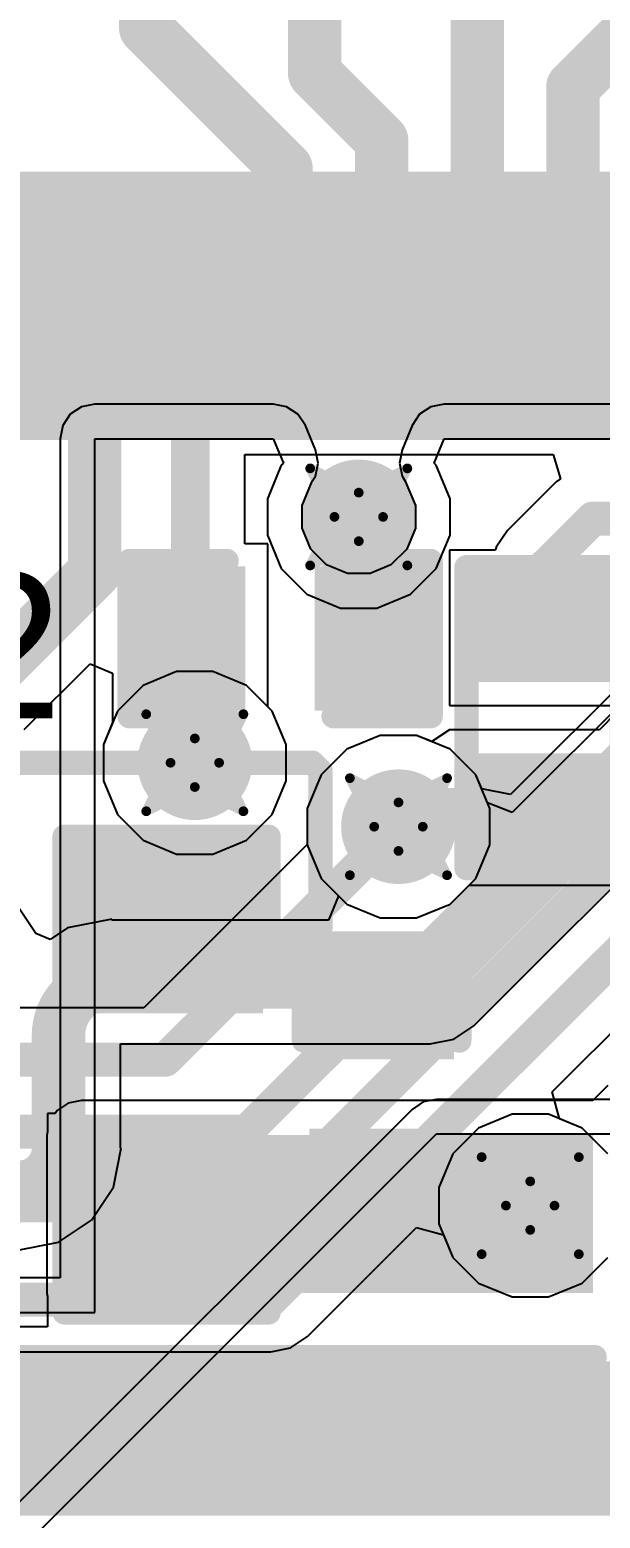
# Model space of a CAD drawing. Header units: inches. Extents: x -3 to 289, y -11 to 89.
# Drawn here: x 96.7 to 99.68, y 7.24 to 15.02 of the extents above; entities that cross this region are included whole.
import ezdxf

# ---------------------------------------------------------------- set-up
doc = ezdxf.new("R2010")
doc.units = ezdxf.units.IN
for name, color, linetype in [('Bottom Layer', 5, 'Continuous'), ('Drill Drawing', 1, 'Continuous'), ('Layer 1', 16, 'Continuous'), ('Layer 2', 76, 'Continuous'), ('Top Layer', 1, 'Continuous'), ('Top Overlay', 2, 'Continuous'), ('Top Paste', 8, 'Continuous'), ('Top Solder', 216, 'Continuous'), ('Via Holes', 16, 'Continuous')]:
    doc.layers.add(name, color=color, linetype=linetype)
doc.styles.add('Arial', font='', dxfattribs={"height": 0.2})
doc.styles.get('Arial').set_extended_font_data('Arial')

# ---------------------------------------------------------------- blocks, each defined once
blk = doc.blocks.new('693071010811_4')
at = {"layer": 'Top Overlay'}
blk.add_lwpolyline([(-3.8439, 7.425, 0.127, 0.127, 0), (-0.4061, 7.425, 0.127, 0.127, 0)], format="xyseb", dxfattribs=at)
blk.add_lwpolyline([(-0.4379, 7.425, 0.0635, 0.0635, 1), (-0.3744, 7.425, 0.0635, 0.0635, 1)], format="xyseb", close=True, dxfattribs=at)
blk = doc.blocks.new('EFM32WG380F256_B_QFP100R_10')
at = {"layer": 'Top Layer'}
for points in [[(-8.35, 3.15), (-7.15, 3.15), (-7.15, 2.85), (-8.35, 2.85)], [(-8.35, 2.65), (-7.15, 2.65), (-7.15, 2.35), (-8.35, 2.35)], [(-8.35, 2.15), (-7.15, 2.15), (-7.15, 1.85), (-8.35, 1.85)], [(-8.35, 1.65), (-7.15, 1.65), (-7.15, 1.35), (-8.35, 1.35)], [(-8.35, 1.15), (-7.15, 1.15), (-7.15, 0.85), (-8.35, 0.85)], [(-8.35, 0.65), (-7.15, 0.65), (-7.15, 0.35), (-8.35, 0.35)]]:
    blk.add_hatch(color=1, dxfattribs=at).paths.add_polyline_path(points)
at = {"layer": 'Top Paste'}
for points in [[(-8.35, 3.15), (-7.15, 3.15), (-7.15, 2.85), (-8.35, 2.85)], [(-8.35, 2.65), (-7.15, 2.65), (-7.15, 2.35), (-8.35, 2.35)], [(-8.35, 2.15), (-7.15, 2.15), (-7.15, 1.85), (-8.35, 1.85)], [(-8.35, 1.65), (-7.15, 1.65), (-7.15, 1.35), (-8.35, 1.35)], [(-8.35, 1.15), (-7.15, 1.15), (-7.15, 0.85), (-8.35, 0.85)], [(-8.35, 0.65), (-7.15, 0.65), (-7.15, 0.35), (-8.35, 0.35)]]:
    blk.add_hatch(color=8, dxfattribs=at).paths.add_polyline_path(points)
at = {"layer": 'Top Solder'}
for points in [[(-8.4516, 3.7516), (-7.0484, 3.7516), (-7.0484, 3.2484), (-8.4516, 3.2484)], [(-8.4516, 3.2516), (-7.0484, 3.2516), (-7.0484, 2.7484), (-8.4516, 2.7484)], [(-8.4516, 2.7516), (-7.0484, 2.7516), (-7.0484, 2.2484), (-8.4516, 2.2484)], [(-8.4516, 2.2516), (-7.0484, 2.2516), (-7.0484, 1.7484), (-8.4516, 1.7484)], [(-8.4516, 1.7516), (-7.0484, 1.7516), (-7.0484, 1.2484), (-8.4516, 1.2484)], [(-8.4516, 1.2516), (-7.0484, 1.2516), (-7.0484, 0.7484), (-8.4516, 0.7484)], [(-8.4516, 0.7516), (-7.0484, 0.7516), (-7.0484, 0.2484), (-8.4516, 0.2484)]]:
    blk.add_hatch(color=216, dxfattribs=at).paths.add_polyline_path(points)
blk = doc.blocks.new('R___0402_50')
at = {"layer": 'Top Layer'}
for points in [[(-0.6985, -0.3175), (-0.6985, 0.3175), (-0.2413, 0.3175), (-0.2413, -0.3175)], [(0.2413, -0.3175), (0.2413, 0.3175), (0.6985, 0.3175), (0.6985, -0.3175)]]:
    blk.add_hatch(color=1, dxfattribs=at).paths.add_polyline_path(points)
at = {"layer": 'Top Paste'}
for points in [[(-0.6985, -0.3175), (-0.6985, 0.3175), (-0.2413, 0.3175), (-0.2413, -0.3175)], [(0.2413, -0.3175), (0.2413, 0.3175), (0.6985, 0.3175), (0.6985, -0.3175)]]:
    blk.add_hatch(color=8, dxfattribs=at).paths.add_polyline_path(points)
at = {"layer": 'Top Solder'}
for points in [[(-0.7535, -0.3725), (-0.7535, 0.3725), (-0.1863, 0.3725), (-0.1863, -0.3725)], [(0.1863, -0.3725), (0.1863, 0.3725), (0.7535, 0.3725), (0.7535, -0.3725)]]:
    blk.add_hatch(color=216, dxfattribs=at).paths.add_polyline_path(points)
at = {"layer": 'Top Overlay'}
for points in [[(-0.7874, 0.4064, 0.127, 0.127, 0), (-0.7874, -0.4064, 0.127, 0.127, 0)], [(-0.7874, 0.4064, 0.127, 0.127, 0), (0.7874, 0.4064, 0.127, 0.127, 0)], [(0.7874, 0.4064, 0.127, 0.127, 0), (0.7874, -0.4064, 0.127, 0.127, 0)], [(-0.7874, -0.4064, 0.127, 0.127, 0), (0.7874, -0.4064, 0.127, 0.127, 0)], [(-0.8128, -0.4318, 0.00323, 0.00323, 0), (0.8128, -0.4318, 0.00323, 0.00323, 0)]]:
    blk.add_lwpolyline(points, format="xyseb", dxfattribs=at)
for points in [[(-0.8191, 0.4064, 0.0635, 0.0635, 1), (-0.7556, 0.4064, 0.0635, 0.0635, 1)], [(-0.8191, 0.4064, 0.0635, 0.0635, 1), (-0.7556, 0.4064, 0.0635, 0.0635, 1)], [(0.7556, 0.4064, 0.0635, 0.0635, 1), (0.8191, 0.4064, 0.0635, 0.0635, 1)], [(0.7556, 0.4064, 0.0635, 0.0635, 1), (0.8191, 0.4064, 0.0635, 0.0635, 1)], [(-0.8191, -0.4064, 0.0635, 0.0635, 1), (-0.7556, -0.4064, 0.0635, 0.0635, 1)], [(-0.8191, -0.4064, 0.0635, 0.0635, 1), (-0.7556, -0.4064, 0.0635, 0.0635, 1)], [(0.7556, -0.4064, 0.0635, 0.0635, 1), (0.8191, -0.4064, 0.0635, 0.0635, 1)], [(0.7556, -0.4064, 0.0635, 0.0635, 1), (0.8191, -0.4064, 0.0635, 0.0635, 1)], [(-0.8136, -0.4318, 0.00161, 0.00161, 1), (-0.812, -0.4318, 0.00161, 0.00161, 1)], [(0.812, -0.4318, 0.00161, 0.00161, 1), (0.8136, -0.4318, 0.00161, 0.00161, 1)]]:
    blk.add_lwpolyline(points, format="xyseb", close=True, dxfattribs=at)
blk = doc.blocks.new('C___0603_117')
at = {"layer": 'Top Layer'}
for points in [[(-0.381, 0.4445), (-0.381, -0.4445), (-1.143, -0.4445), (-1.143, 0.4445)], [(1.143, 0.4445), (1.143, -0.4445), (0.381, -0.4445), (0.381, 0.4445)]]:
    blk.add_hatch(color=1, dxfattribs=at).paths.add_polyline_path(points)
at = {"layer": 'Top Paste'}
for points in [[(-0.381, 0.4445), (-0.381, -0.4445), (-1.143, -0.4445), (-1.143, 0.4445)], [(1.143, 0.4445), (1.143, -0.4445), (0.381, -0.4445), (0.381, 0.4445)]]:
    blk.add_hatch(color=8, dxfattribs=at).paths.add_polyline_path(points)
at = {"layer": 'Top Solder'}
for points in [[(-0.321, 0.5045), (-0.321, -0.5045), (-1.203, -0.5045), (-1.203, 0.5045)], [(1.203, 0.5045), (1.203, -0.5045), (0.321, -0.5045), (0.321, 0.5045)]]:
    blk.add_hatch(color=216, dxfattribs=at).paths.add_polyline_path(points)
at = {"layer": 'Top Overlay'}
for points in [[(-0.4572, 0.5334, 0.127, 0.127, 0), (-1.2446, 0.5334, 0.127, 0.127, 0)], [(-1.2446, -0.5334, 0.127, 0.127, 0), (-1.2446, 0.5334, 0.127, 0.127, 0)], [(1.2446, 0.5334, 0.127, 0.127, 0), (0.4572, 0.5334, 0.127, 0.127, 0)], [(1.2446, -0.5334, 0.127, 0.127, 0), (1.2446, 0.5334, 0.127, 0.127, 0)], [(-0.4572, -0.5334, 0.127, 0.127, 0), (-1.2446, -0.5334, 0.127, 0.127, 0)], [(1.2446, -0.5334, 0.127, 0.127, 0), (0.4572, -0.5334, 0.127, 0.127, 0)]]:
    blk.add_lwpolyline(points, format="xyseb", dxfattribs=at)
for points in [[(-1.2764, 0.5334, 0.0635, 0.0635, 1), (-1.2128, 0.5334, 0.0635, 0.0635, 1)], [(-1.2764, 0.5334, 0.0635, 0.0635, 1), (-1.2128, 0.5334, 0.0635, 0.0635, 1)], [(-0.4889, 0.5334, 0.0635, 0.0635, 1), (-0.4254, 0.5334, 0.0635, 0.0635, 1)], [(0.4254, 0.5334, 0.0635, 0.0635, 1), (0.4889, 0.5334, 0.0635, 0.0635, 1)], [(1.2128, 0.5334, 0.0635, 0.0635, 1), (1.2764, 0.5334, 0.0635, 0.0635, 1)], [(1.2128, 0.5334, 0.0635, 0.0635, 1), (1.2764, 0.5334, 0.0635, 0.0635, 1)], [(-1.2764, -0.5334, 0.0635, 0.0635, 1), (-1.2128, -0.5334, 0.0635, 0.0635, 1)], [(-1.2764, -0.5334, 0.0635, 0.0635, 1), (-1.2128, -0.5334, 0.0635, 0.0635, 1)], [(-0.4889, -0.5334, 0.0635, 0.0635, 1), (-0.4254, -0.5334, 0.0635, 0.0635, 1)], [(0.4254, -0.5334, 0.0635, 0.0635, 1), (0.4889, -0.5334, 0.0635, 0.0635, 1)], [(1.2128, -0.5334, 0.0635, 0.0635, 1), (1.2764, -0.5334, 0.0635, 0.0635, 1)], [(1.2128, -0.5334, 0.0635, 0.0635, 1), (1.2764, -0.5334, 0.0635, 0.0635, 1)]]:
    blk.add_lwpolyline(points, format="xyseb", close=True, dxfattribs=at)
blk = doc.blocks.new('____0402_120')
at = {"layer": 'Top Layer'}
for points in [[(-0.6985, -0.3175), (-0.6985, 0.3175), (-0.2413, 0.3175), (-0.2413, -0.3175)], [(0.2413, -0.3175), (0.2413, 0.3175), (0.6985, 0.3175), (0.6985, -0.3175)]]:
    blk.add_hatch(color=1, dxfattribs=at).paths.add_polyline_path(points)
at = {"layer": 'Top Paste'}
for points in [[(-0.6985, -0.3175), (-0.6985, 0.3175), (-0.2413, 0.3175), (-0.2413, -0.3175)], [(0.2413, -0.3175), (0.2413, 0.3175), (0.6985, 0.3175), (0.6985, -0.3175)]]:
    blk.add_hatch(color=8, dxfattribs=at).paths.add_polyline_path(points)
at = {"layer": 'Top Solder'}
for points in [[(-0.7585, -0.3775), (-0.7585, 0.3775), (-0.1813, 0.3775), (-0.1813, -0.3775)], [(0.1813, -0.3775), (0.1813, 0.3775), (0.7585, 0.3775), (0.7585, -0.3775)]]:
    blk.add_hatch(color=216, dxfattribs=at).paths.add_polyline_path(points)
at = {"layer": 'Top Overlay'}
for points in [[(-0.2794, 0.4064, 0.127, 0.127, 0), (-0.7874, 0.4064, 0.127, 0.127, 0)], [(-0.7874, -0.4064, 0.127, 0.127, 0), (-0.7874, 0.4064, 0.127, 0.127, 0)], [(0.7874, 0.4064, 0.127, 0.127, 0), (0.2794, 0.4064, 0.127, 0.127, 0)], [(0.7874, -0.4064, 0.127, 0.127, 0), (0.7874, 0.4064, 0.127, 0.127, 0)], [(-0.2794, -0.4064, 0.127, 0.127, 0), (-0.7874, -0.4064, 0.127, 0.127, 0)], [(0.7874, -0.4064, 0.127, 0.127, 0), (0.2794, -0.4064, 0.127, 0.127, 0)]]:
    blk.add_lwpolyline(points, format="xyseb", dxfattribs=at)
for points in [[(-0.8191, 0.4064, 0.0635, 0.0635, 1), (-0.7556, 0.4064, 0.0635, 0.0635, 1)], [(-0.8191, 0.4064, 0.0635, 0.0635, 1), (-0.7556, 0.4064, 0.0635, 0.0635, 1)], [(-0.3111, 0.4064, 0.0635, 0.0635, 1), (-0.2477, 0.4064, 0.0635, 0.0635, 1)], [(0.2477, 0.4064, 0.0635, 0.0635, 1), (0.3111, 0.4064, 0.0635, 0.0635, 1)], [(0.7556, 0.4064, 0.0635, 0.0635, 1), (0.8191, 0.4064, 0.0635, 0.0635, 1)], [(0.7556, 0.4064, 0.0635, 0.0635, 1), (0.8191, 0.4064, 0.0635, 0.0635, 1)], [(-0.8191, -0.4064, 0.0635, 0.0635, 1), (-0.7556, -0.4064, 0.0635, 0.0635, 1)], [(-0.8191, -0.4064, 0.0635, 0.0635, 1), (-0.7556, -0.4064, 0.0635, 0.0635, 1)], [(-0.3111, -0.4064, 0.0635, 0.0635, 1), (-0.2477, -0.4064, 0.0635, 0.0635, 1)], [(0.2477, -0.4064, 0.0635, 0.0635, 1), (0.3111, -0.4064, 0.0635, 0.0635, 1)], [(0.7556, -0.4064, 0.0635, 0.0635, 1), (0.8191, -0.4064, 0.0635, 0.0635, 1)], [(0.7556, -0.4064, 0.0635, 0.0635, 1), (0.8191, -0.4064, 0.0635, 0.0635, 1)]]:
    blk.add_lwpolyline(points, format="xyseb", close=True, dxfattribs=at)
blk = doc.blocks.new('____0402_131')
at = {"layer": 'Top Layer'}
for points in [[(-0.6985, -0.3175), (-0.6985, 0.3175), (-0.2413, 0.3175), (-0.2413, -0.3175)], [(0.2413, -0.3175), (0.2413, 0.3175), (0.6985, 0.3175), (0.6985, -0.3175)]]:
    blk.add_hatch(color=1, dxfattribs=at).paths.add_polyline_path(points)
at = {"layer": 'Top Paste'}
for points in [[(-0.6985, -0.3175), (-0.6985, 0.3175), (-0.2413, 0.3175), (-0.2413, -0.3175)], [(0.2413, -0.3175), (0.2413, 0.3175), (0.6985, 0.3175), (0.6985, -0.3175)]]:
    blk.add_hatch(color=8, dxfattribs=at).paths.add_polyline_path(points)
at = {"layer": 'Top Solder'}
for points in [[(-0.7585, -0.3775), (-0.7585, 0.3775), (-0.1813, 0.3775), (-0.1813, -0.3775)], [(0.1813, -0.3775), (0.1813, 0.3775), (0.7585, 0.3775), (0.7585, -0.3775)]]:
    blk.add_hatch(color=216, dxfattribs=at).paths.add_polyline_path(points)
at = {"layer": 'Top Overlay'}
for points in [[(-0.7874, 0.4064, 0.127, 0.127, 0), (-0.7874, -0.4064, 0.127, 0.127, 0)], [(-0.2794, 0.4064, 0.127, 0.127, 0), (-0.7874, 0.4064, 0.127, 0.127, 0)], [(0.7874, 0.4064, 0.127, 0.127, 0), (0.2794, 0.4064, 0.127, 0.127, 0)], [(0.7874, 0.4064, 0.127, 0.127, 0), (0.7874, -0.4064, 0.127, 0.127, 0)], [(-0.2794, -0.4064, 0.127, 0.127, 0), (-0.7874, -0.4064, 0.127, 0.127, 0)], [(0.7874, -0.4064, 0.127, 0.127, 0), (0.2794, -0.4064, 0.127, 0.127, 0)]]:
    blk.add_lwpolyline(points, format="xyseb", dxfattribs=at)
for points in [[(-0.8191, 0.4064, 0.0635, 0.0635, 1), (-0.7556, 0.4064, 0.0635, 0.0635, 1)], [(-0.8191, 0.4064, 0.0635, 0.0635, 1), (-0.7556, 0.4064, 0.0635, 0.0635, 1)], [(-0.3111, 0.4064, 0.0635, 0.0635, 1), (-0.2477, 0.4064, 0.0635, 0.0635, 1)], [(0.2477, 0.4064, 0.0635, 0.0635, 1), (0.3111, 0.4064, 0.0635, 0.0635, 1)], [(0.7556, 0.4064, 0.0635, 0.0635, 1), (0.8191, 0.4064, 0.0635, 0.0635, 1)], [(0.7556, 0.4064, 0.0635, 0.0635, 1), (0.8191, 0.4064, 0.0635, 0.0635, 1)], [(-0.8191, -0.4064, 0.0635, 0.0635, 1), (-0.7556, -0.4064, 0.0635, 0.0635, 1)], [(-0.8191, -0.4064, 0.0635, 0.0635, 1), (-0.7556, -0.4064, 0.0635, 0.0635, 1)], [(-0.3111, -0.4064, 0.0635, 0.0635, 1), (-0.2477, -0.4064, 0.0635, 0.0635, 1)], [(0.2477, -0.4064, 0.0635, 0.0635, 1), (0.3111, -0.4064, 0.0635, 0.0635, 1)], [(0.7556, -0.4064, 0.0635, 0.0635, 1), (0.8191, -0.4064, 0.0635, 0.0635, 1)], [(0.7556, -0.4064, 0.0635, 0.0635, 1), (0.8191, -0.4064, 0.0635, 0.0635, 1)]]:
    blk.add_lwpolyline(points, format="xyseb", close=True, dxfattribs=at)

msp = doc.modelspace()

# ---------------------------------------------------------------- hatches: boundary and pattern name
at = {"layer": 'Bottom Layer'}
h = msp.add_hatch(color=5, dxfattribs=at)
edge = h.paths.add_edge_path()
edge.add_arc((98.4178, 12.4746), 0.3, 0, 360)
h = msp.add_hatch(color=5, dxfattribs=at)
edge = h.paths.add_edge_path()
edge.add_arc((97.5606, 11.1882), 0.3, 0, 360)
h = msp.add_hatch(color=5, dxfattribs=at)
edge = h.paths.add_edge_path()
edge.add_arc((98.6256, 10.8536), 0.3, 0, 360)
h = msp.add_hatch(color=5, dxfattribs=at)
edge = h.paths.add_edge_path()
edge.add_arc((99.3145, 8.8707), 0.3, 0, 360)
at = {"layer": 'Layer 1'}
h = msp.add_hatch(color=16, dxfattribs=at)
edge = h.paths.add_edge_path()
edge.add_arc((98.4178, 12.4746), 0.3, 0, 360)
h = msp.add_hatch(color=16, dxfattribs=at)
edge = h.paths.add_edge_path()
edge.add_arc((97.5606, 11.1882), 0.3, 0, 360)
h = msp.add_hatch(color=16, dxfattribs=at)
edge = h.paths.add_edge_path()
edge.add_arc((98.6256, 10.8536), 0.3, 0, 360)
h = msp.add_hatch(color=16, dxfattribs=at)
edge = h.paths.add_edge_path()
edge.add_arc((99.3145, 8.8707), 0.3, 0, 360)
at = {"layer": 'Layer 2'}
h = msp.add_hatch(color=76, dxfattribs=at)
edge = h.paths.add_edge_path()
edge.add_arc((98.4178, 12.4746), 0.3, 0, 360)
h = msp.add_hatch(color=76, dxfattribs=at)
edge = h.paths.add_edge_path()
edge.add_arc((97.5606, 11.1882), 0.3, 0, 360)
h = msp.add_hatch(color=76, dxfattribs=at)
edge = h.paths.add_edge_path()
edge.add_arc((98.6256, 10.8536), 0.3, 0, 360)
h = msp.add_hatch(color=76, dxfattribs=at)
edge = h.paths.add_edge_path()
edge.add_arc((99.3145, 8.8707), 0.3, 0, 360)
at = {"layer": 'Top Layer'}
h = msp.add_hatch(color=1, dxfattribs=at)
edge = h.paths.add_edge_path()
edge.add_arc((98.4178, 12.4746), 0.3, 0, 360)
h = msp.add_hatch(color=1, dxfattribs=at)
edge = h.paths.add_edge_path()
edge.add_arc((97.5606, 11.1882), 0.3, 0, 360)
h = msp.add_hatch(color=1, dxfattribs=at)
edge = h.paths.add_edge_path()
edge.add_arc((98.6256, 10.8536), 0.3, 0, 360)
for points in [[(96.9684, 8.4135), (99.6422, 8.4135), (99.6422, 9.24), (96.9684, 9.24)], [(94.1824, 7.2481), (101.6824, 7.2481), (101.6824, 8.0557), (94.1824, 8.0557)]]:
    msp.add_hatch(color=1, dxfattribs=at).paths.add_polyline_path(points)
h = msp.add_hatch(color=1, dxfattribs=at)
edge = h.paths.add_edge_path()
edge.add_arc((99.3145, 8.8707), 0.3, 0, 360)
at = {"layer": 'Via Holes'}
h = msp.add_hatch(color=7, dxfattribs=at)
edge = h.paths.add_edge_path()
edge.add_arc((98.4178, 12.4746), 0.15, 0, 360)
h = msp.add_hatch(color=7, dxfattribs=at)
edge = h.paths.add_edge_path()
edge.add_arc((97.5606, 11.1882), 0.15, 0, 360)
h = msp.add_hatch(color=7, dxfattribs=at)
edge = h.paths.add_edge_path()
edge.add_arc((98.6256, 10.8536), 0.15, 0, 360)
h = msp.add_hatch(color=7, dxfattribs=at)
edge = h.paths.add_edge_path()
edge.add_arc((99.3145, 8.8707), 0.15, 0, 360)

# ---------------------------------------------------------------- linework, layer by layer
at = {"layer": 'Bottom Layer'}
for p, q in [((100.3638, 12.0708), (99.2207, 10.9278)), ((99.2883, 10.0798), (100.9164, 11.7078)), ((97.4655, 11.666), (97.2899, 11.5932)), ((97.6556, 11.666), (97.4655, 11.666)), ((97.8312, 11.5932), (97.6556, 11.666)), ((97.2899, 11.5932), (97.1555, 11.4588)), ((97.9656, 11.4588), (97.8312, 11.5932)), ((97.1555, 11.4588), (97.0828, 11.2832)), ((98.0384, 11.2832), (97.9656, 11.4588)), ((98.5305, 11.3314), (98.3549, 11.2586)), ((98.7206, 11.3314), (98.5305, 11.3314)), ((98.8962, 11.2586), (98.7206, 11.3314)), ((97.0828, 11.2832), (97.0828, 11.0931)), ((98.0384, 11.0931), (98.0384, 11.2832)), ((98.3549, 11.2586), (98.2205, 11.1242)), ((99.0306, 11.1242), (98.8962, 11.2586)), ((97.0828, 11.0931), (97.1555, 10.9175)), ((97.9656, 10.9175), (98.0384, 11.0931)), ((98.2205, 11.1242), (98.1478, 10.9486)), ((99.0912, 10.9779), (99.0306, 11.1242)), ((97.1555, 10.9175), (97.2899, 10.7831)), ((97.8312, 10.7831), (97.9656, 10.9175)), ((98.1478, 10.9486), (98.1478, 10.7585)), ((99.2207, 10.9278), (99.0912, 10.9779)), ((97.2899, 10.7831), (97.4655, 10.7104)), ((97.6556, 10.7104), (97.8312, 10.7831)), ((98.1478, 10.7585), (98.2205, 10.5829)), ((97.4655, 10.7104), (97.6556, 10.7104)), ((98.2205, 10.5829), (98.3119, 10.4915)), ((96.7285, 10.2947), (96.6134, 10.467)), ((98.3119, 10.4915), (98.2593, 10.3645)), ((97.127, 10.37), (96.8941, 10.3236)), ((97.127, 10.3645), (97.127, 10.37)), ((98.2593, 10.3645), (97.127, 10.3645)), ((96.804, 10.2635), (96.7285, 10.2947)), ((96.8941, 10.3236), (96.804, 10.2635)), ((99.0204, 9.8119), (99.2883, 10.0798)), ((98.7915, 9.7171), (98.9154, 9.7417)), ((98.9154, 9.7417), (99.0204, 9.8119)), ((97.1713, 9.1708), (97.1713, 9.7171)), ((97.1713, 9.7171), (98.7915, 9.7171)), ((98.8248, 9.4269), (98.7554, 9.4131)), ((101.2608, 9.4269), (98.8248, 9.4269)), ((98.6966, 9.3738), (96.6439, 7.3211)), ((98.7554, 9.4131), (98.6966, 9.3738)), ((96.719, 7.1398), (98.8248, 9.2456)), ((98.8248, 9.2456), (117.7772, 9.2456)), ((97.1349, 8.9676), (97.1753, 9.1708)), ((97.1753, 9.1708), (97.1713, 9.1708)), ((97.0198, 8.7954), (97.1349, 8.9676)), ((96.8476, 8.6803), (97.0198, 8.7954)), ((96.6444, 8.6399), (96.8476, 8.6803))]:
    msp.add_line(p, q, dxfattribs=at)
for points in [[(99.0594, 10.3087, 0.2794, 0.2794, 0), (100.6875, 11.9368, 0.2794, 0.2794, 0)], [(98.7915, 10.0408, 0.2794, 0.2794, 0), (99.0594, 10.3087, 0.2794, 0.2794, 0)], [(96.8476, 9.7614, 0.2794, 0.2794, -0.414214), (97.127, 10.0408, 0.2794, 0.2794, 0)], [(97.127, 10.0408, 0.2794, 0.2794, 0), (98.7915, 10.0408, 0.2794, 0.2794, 0)], [(96.8476, 9.1708, 0.2794, 0.2794, 0), (96.8476, 9.7614, 0.2794, 0.2794, 0)], [(96.8476, 9.1708, 0.2794, 0.2794, -1), (96.4412, 9.1708, 0.2794, 0.2794, 0)]]:
    msp.add_lwpolyline(points, format="xyseb", dxfattribs=at)
for points in [[(98.9896, 10.3087, 0.1397, 0.1397, 1), (99.1293, 10.3087, 0.1397, 0.1397, 1)], [(98.9896, 10.3087, 0.1397, 0.1397, 1), (99.1293, 10.3087, 0.1397, 0.1397, 1)], [(97.0571, 10.0408, 0.1397, 0.1397, 1), (97.1968, 10.0408, 0.1397, 0.1397, 1)], [(97.0571, 10.0408, 0.1397, 0.1397, 1), (97.1968, 10.0408, 0.1397, 0.1397, 1)], [(98.7217, 10.0408, 0.1397, 0.1397, 1), (98.8614, 10.0408, 0.1397, 0.1397, 1)], [(98.7217, 10.0408, 0.1397, 0.1397, 1), (98.8614, 10.0408, 0.1397, 0.1397, 1)], [(96.7777, 9.7614, 0.1397, 0.1397, 1), (96.9174, 9.7614, 0.1397, 0.1397, 1)], [(96.7777, 9.7614, 0.1397, 0.1397, 1), (96.9174, 9.7614, 0.1397, 0.1397, 1)], [(96.7777, 9.1708, 0.1397, 0.1397, 1), (96.9174, 9.1708, 0.1397, 0.1397, 1)], [(96.7777, 9.1708, 0.1397, 0.1397, 1), (96.9174, 9.1708, 0.1397, 0.1397, 1)]]:
    msp.add_lwpolyline(points, format="xyseb", close=True, dxfattribs=at)
at = {"layer": 'Drill Drawing'}
for points in [[(98.1638, 12.7286, 0.0508, 0.0508, 0), (98.4178, 12.6016, 0.0508, 0.0508, 0)], [(98.1638, 12.7286, 0.0508, 0.0508, 0), (98.2908, 12.4746, 0.0508, 0.0508, 0)], [(98.4178, 12.6016, 0.0508, 0.0508, 0), (98.6718, 12.7286, 0.0508, 0.0508, 0)], [(98.5448, 12.4746, 0.0508, 0.0508, 0), (98.6718, 12.7286, 0.0508, 0.0508, 0)], [(98.1638, 12.2206, 0.0508, 0.0508, 0), (98.2908, 12.4746, 0.0508, 0.0508, 0)], [(98.5448, 12.4746, 0.0508, 0.0508, 0), (98.6718, 12.2206, 0.0508, 0.0508, 0)], [(98.1638, 12.2206, 0.0508, 0.0508, 0), (98.4178, 12.3476, 0.0508, 0.0508, 0)], [(98.4178, 12.3476, 0.0508, 0.0508, 0), (98.6718, 12.2206, 0.0508, 0.0508, 0)], [(97.3066, 11.4422, 0.0508, 0.0508, 0), (97.5606, 11.3152, 0.0508, 0.0508, 0)], [(97.3066, 11.4422, 0.0508, 0.0508, 0), (97.4336, 11.1882, 0.0508, 0.0508, 0)], [(97.5606, 11.3152, 0.0508, 0.0508, 0), (97.8146, 11.4422, 0.0508, 0.0508, 0)], [(97.6876, 11.1882, 0.0508, 0.0508, 0), (97.8146, 11.4422, 0.0508, 0.0508, 0)], [(97.3066, 10.9342, 0.0508, 0.0508, 0), (97.4336, 11.1882, 0.0508, 0.0508, 0)], [(97.6876, 11.1882, 0.0508, 0.0508, 0), (97.8146, 10.9342, 0.0508, 0.0508, 0)], [(97.3066, 10.9342, 0.0508, 0.0508, 0), (97.5606, 11.0612, 0.0508, 0.0508, 0)], [(97.5606, 11.0612, 0.0508, 0.0508, 0), (97.8146, 10.9342, 0.0508, 0.0508, 0)], [(98.3716, 11.1076, 0.0508, 0.0508, 0), (98.6256, 10.9806, 0.0508, 0.0508, 0)], [(98.3716, 11.1076, 0.0508, 0.0508, 0), (98.4986, 10.8536, 0.0508, 0.0508, 0)], [(98.6256, 10.9806, 0.0508, 0.0508, 0), (98.8796, 11.1076, 0.0508, 0.0508, 0)], [(98.7526, 10.8536, 0.0508, 0.0508, 0), (98.8796, 11.1076, 0.0508, 0.0508, 0)], [(98.3716, 10.5996, 0.0508, 0.0508, 0), (98.4986, 10.8536, 0.0508, 0.0508, 0)], [(98.7526, 10.8536, 0.0508, 0.0508, 0), (98.8796, 10.5996, 0.0508, 0.0508, 0)], [(98.3716, 10.5996, 0.0508, 0.0508, 0), (98.6256, 10.7266, 0.0508, 0.0508, 0)], [(98.6256, 10.7266, 0.0508, 0.0508, 0), (98.8796, 10.5996, 0.0508, 0.0508, 0)], [(99.0605, 9.1247, 0.0508, 0.0508, 0), (99.3145, 8.9977, 0.0508, 0.0508, 0)], [(99.0605, 9.1247, 0.0508, 0.0508, 0), (99.1875, 8.8707, 0.0508, 0.0508, 0)], [(99.3145, 8.9977, 0.0508, 0.0508, 0), (99.5685, 9.1247, 0.0508, 0.0508, 0)], [(99.4415, 8.8707, 0.0508, 0.0508, 0), (99.5685, 9.1247, 0.0508, 0.0508, 0)], [(99.0605, 8.6167, 0.0508, 0.0508, 0), (99.1875, 8.8707, 0.0508, 0.0508, 0)], [(99.4415, 8.8707, 0.0508, 0.0508, 0), (99.5685, 8.6167, 0.0508, 0.0508, 0)], [(99.0605, 8.6167, 0.0508, 0.0508, 0), (99.3145, 8.7437, 0.0508, 0.0508, 0)], [(99.3145, 8.7437, 0.0508, 0.0508, 0), (99.5685, 8.6167, 0.0508, 0.0508, 0)]]:
    msp.add_lwpolyline(points, format="xyseb", dxfattribs=at)
for points in [[(98.1511, 12.7286, 0.0254, 0.0254, 1), (98.1765, 12.7286, 0.0254, 0.0254, 1)], [(98.1511, 12.7286, 0.0254, 0.0254, 1), (98.1765, 12.7286, 0.0254, 0.0254, 1)], [(98.6591, 12.7286, 0.0254, 0.0254, 1), (98.6845, 12.7286, 0.0254, 0.0254, 1)], [(98.6591, 12.7286, 0.0254, 0.0254, 1), (98.6845, 12.7286, 0.0254, 0.0254, 1)], [(98.4051, 12.6016, 0.0254, 0.0254, 1), (98.4305, 12.6016, 0.0254, 0.0254, 1)], [(98.4051, 12.6016, 0.0254, 0.0254, 1), (98.4305, 12.6016, 0.0254, 0.0254, 1)], [(98.2781, 12.4746, 0.0254, 0.0254, 1), (98.3035, 12.4746, 0.0254, 0.0254, 1)], [(98.2781, 12.4746, 0.0254, 0.0254, 1), (98.3035, 12.4746, 0.0254, 0.0254, 1)], [(98.5321, 12.4746, 0.0254, 0.0254, 1), (98.5575, 12.4746, 0.0254, 0.0254, 1)], [(98.5321, 12.4746, 0.0254, 0.0254, 1), (98.5575, 12.4746, 0.0254, 0.0254, 1)], [(98.4051, 12.3476, 0.0254, 0.0254, 1), (98.4305, 12.3476, 0.0254, 0.0254, 1)], [(98.4051, 12.3476, 0.0254, 0.0254, 1), (98.4305, 12.3476, 0.0254, 0.0254, 1)], [(98.1511, 12.2206, 0.0254, 0.0254, 1), (98.1765, 12.2206, 0.0254, 0.0254, 1)], [(98.1511, 12.2206, 0.0254, 0.0254, 1), (98.1765, 12.2206, 0.0254, 0.0254, 1)], [(98.6591, 12.2206, 0.0254, 0.0254, 1), (98.6845, 12.2206, 0.0254, 0.0254, 1)], [(98.6591, 12.2206, 0.0254, 0.0254, 1), (98.6845, 12.2206, 0.0254, 0.0254, 1)], [(97.2939, 11.4422, 0.0254, 0.0254, 1), (97.3193, 11.4422, 0.0254, 0.0254, 1)], [(97.2939, 11.4422, 0.0254, 0.0254, 1), (97.3193, 11.4422, 0.0254, 0.0254, 1)], [(97.8019, 11.4422, 0.0254, 0.0254, 1), (97.8273, 11.4422, 0.0254, 0.0254, 1)], [(97.8019, 11.4422, 0.0254, 0.0254, 1), (97.8273, 11.4422, 0.0254, 0.0254, 1)], [(97.5479, 11.3152, 0.0254, 0.0254, 1), (97.5733, 11.3152, 0.0254, 0.0254, 1)], [(97.5479, 11.3152, 0.0254, 0.0254, 1), (97.5733, 11.3152, 0.0254, 0.0254, 1)], [(97.4209, 11.1882, 0.0254, 0.0254, 1), (97.4463, 11.1882, 0.0254, 0.0254, 1)], [(97.4209, 11.1882, 0.0254, 0.0254, 1), (97.4463, 11.1882, 0.0254, 0.0254, 1)], [(97.6749, 11.1882, 0.0254, 0.0254, 1), (97.7003, 11.1882, 0.0254, 0.0254, 1)], [(97.6749, 11.1882, 0.0254, 0.0254, 1), (97.7003, 11.1882, 0.0254, 0.0254, 1)], [(97.5479, 11.0612, 0.0254, 0.0254, 1), (97.5733, 11.0612, 0.0254, 0.0254, 1)], [(97.5479, 11.0612, 0.0254, 0.0254, 1), (97.5733, 11.0612, 0.0254, 0.0254, 1)], [(98.3589, 11.1076, 0.0254, 0.0254, 1), (98.3843, 11.1076, 0.0254, 0.0254, 1)], [(98.3589, 11.1076, 0.0254, 0.0254, 1), (98.3843, 11.1076, 0.0254, 0.0254, 1)], [(98.8669, 11.1076, 0.0254, 0.0254, 1), (98.8923, 11.1076, 0.0254, 0.0254, 1)], [(98.8669, 11.1076, 0.0254, 0.0254, 1), (98.8923, 11.1076, 0.0254, 0.0254, 1)], [(98.6129, 10.9806, 0.0254, 0.0254, 1), (98.6383, 10.9806, 0.0254, 0.0254, 1)], [(98.6129, 10.9806, 0.0254, 0.0254, 1), (98.6383, 10.9806, 0.0254, 0.0254, 1)], [(97.2939, 10.9342, 0.0254, 0.0254, 1), (97.3193, 10.9342, 0.0254, 0.0254, 1)], [(97.2939, 10.9342, 0.0254, 0.0254, 1), (97.3193, 10.9342, 0.0254, 0.0254, 1)], [(97.8019, 10.9342, 0.0254, 0.0254, 1), (97.8273, 10.9342, 0.0254, 0.0254, 1)], [(97.8019, 10.9342, 0.0254, 0.0254, 1), (97.8273, 10.9342, 0.0254, 0.0254, 1)], [(98.4859, 10.8536, 0.0254, 0.0254, 1), (98.5113, 10.8536, 0.0254, 0.0254, 1)], [(98.4859, 10.8536, 0.0254, 0.0254, 1), (98.5113, 10.8536, 0.0254, 0.0254, 1)], [(98.7399, 10.8536, 0.0254, 0.0254, 1), (98.7653, 10.8536, 0.0254, 0.0254, 1)], [(98.7399, 10.8536, 0.0254, 0.0254, 1), (98.7653, 10.8536, 0.0254, 0.0254, 1)], [(98.6129, 10.7266, 0.0254, 0.0254, 1), (98.6383, 10.7266, 0.0254, 0.0254, 1)], [(98.6129, 10.7266, 0.0254, 0.0254, 1), (98.6383, 10.7266, 0.0254, 0.0254, 1)], [(98.3589, 10.5996, 0.0254, 0.0254, 1), (98.3843, 10.5996, 0.0254, 0.0254, 1)], [(98.3589, 10.5996, 0.0254, 0.0254, 1), (98.3843, 10.5996, 0.0254, 0.0254, 1)], [(98.8669, 10.5996, 0.0254, 0.0254, 1), (98.8923, 10.5996, 0.0254, 0.0254, 1)], [(98.8669, 10.5996, 0.0254, 0.0254, 1), (98.8923, 10.5996, 0.0254, 0.0254, 1)], [(99.0478, 9.1247, 0.0254, 0.0254, 1), (99.0732, 9.1247, 0.0254, 0.0254, 1)], [(99.0478, 9.1247, 0.0254, 0.0254, 1), (99.0732, 9.1247, 0.0254, 0.0254, 1)], [(99.5558, 9.1247, 0.0254, 0.0254, 1), (99.5812, 9.1247, 0.0254, 0.0254, 1)], [(99.5558, 9.1247, 0.0254, 0.0254, 1), (99.5812, 9.1247, 0.0254, 0.0254, 1)], [(99.3018, 8.9977, 0.0254, 0.0254, 1), (99.3272, 8.9977, 0.0254, 0.0254, 1)], [(99.3018, 8.9977, 0.0254, 0.0254, 1), (99.3272, 8.9977, 0.0254, 0.0254, 1)], [(99.1748, 8.8707, 0.0254, 0.0254, 1), (99.2002, 8.8707, 0.0254, 0.0254, 1)], [(99.1748, 8.8707, 0.0254, 0.0254, 1), (99.2002, 8.8707, 0.0254, 0.0254, 1)], [(99.4288, 8.8707, 0.0254, 0.0254, 1), (99.4542, 8.8707, 0.0254, 0.0254, 1)], [(99.4288, 8.8707, 0.0254, 0.0254, 1), (99.4542, 8.8707, 0.0254, 0.0254, 1)], [(99.3018, 8.7437, 0.0254, 0.0254, 1), (99.3272, 8.7437, 0.0254, 0.0254, 1)], [(99.3018, 8.7437, 0.0254, 0.0254, 1), (99.3272, 8.7437, 0.0254, 0.0254, 1)], [(99.0478, 8.6167, 0.0254, 0.0254, 1), (99.0732, 8.6167, 0.0254, 0.0254, 1)], [(99.0478, 8.6167, 0.0254, 0.0254, 1), (99.0732, 8.6167, 0.0254, 0.0254, 1)], [(99.5558, 8.6167, 0.0254, 0.0254, 1), (99.5812, 8.6167, 0.0254, 0.0254, 1)], [(99.5558, 8.6167, 0.0254, 0.0254, 1), (99.5812, 8.6167, 0.0254, 0.0254, 1)]]:
    msp.add_lwpolyline(points, format="xyseb", close=True, dxfattribs=at)
at = {"layer": 'Layer 1'}
for p, q in [((101.8073, 13.6185), (99.2106, 11.0217)), ((97.4655, 11.666), (97.2899, 11.5932)), ((97.6556, 11.666), (97.4655, 11.666)), ((97.8312, 11.5932), (97.6556, 11.666)), ((97.2899, 11.5932), (97.1555, 11.4588)), ((97.9656, 11.4588), (97.8312, 11.5932)), ((97.1555, 11.4588), (97.0828, 11.2832)), ((98.0384, 11.2832), (97.9656, 11.4588)), ((98.5305, 11.3314), (98.3549, 11.2586)), ((98.7206, 11.3314), (98.5305, 11.3314)), ((98.8962, 11.2586), (98.7206, 11.3314)), ((97.0828, 11.2832), (97.0828, 11.0931)), ((98.0384, 11.0931), (98.0384, 11.2832)), ((98.3549, 11.2586), (98.2205, 11.1242)), ((99.0306, 11.1242), (98.8962, 11.2586)), ((97.0828, 11.0931), (97.1555, 10.9175)), ((97.9656, 10.9175), (98.0384, 11.0931)), ((98.2205, 11.1242), (98.1478, 10.9486)), ((99.0608, 11.0515), (99.0306, 11.1242)), ((99.2106, 11.0217), (99.0608, 11.0515)), ((97.1555, 10.9175), (97.2899, 10.7831)), ((97.8312, 10.7831), (97.9656, 10.9175)), ((98.1478, 10.9486), (98.1478, 10.7603)), ((97.2899, 10.7831), (97.4655, 10.7104)), ((98.1478, 10.7603), (97.2937, 9.9063)), ((97.6556, 10.7104), (97.8312, 10.7831)), ((97.4655, 10.7104), (97.6556, 10.7104)), ((97.2937, 9.9063), (87.5354, 9.9063)), ((99.4296, 9.4658), (99.8794, 9.9156)), ((99.4677, 9.3244), (99.4296, 9.4658)), ((99.5852, 9.2757), (99.4677, 9.3244)), ((99.7196, 9.1413), (99.5852, 9.2757)), ((98.1495, 8.1858), (98.7194, 8.7556)), ((98.7194, 8.7556), (98.8608, 8.7174)), ((98.8608, 8.7174), (98.9094, 8.6)), ((98.9094, 8.6), (99.0438, 8.4656)), ((99.5852, 8.4656), (99.7196, 8.6)), ((99.0438, 8.4656), (99.2195, 8.3929)), ((99.4095, 8.3929), (99.5852, 8.4656)), ((99.2195, 8.3929), (99.4095, 8.3929)), ((98.0613, 8.1268), (98.1495, 8.1858)), ((71.5197, 8.1061), (97.9573, 8.1061)), ((97.9573, 8.1061), (98.0613, 8.1268))]:
    msp.add_line(p, q, dxfattribs=at)
for points in [[(97.9487, 8.8724, 0.1778, 0.1778, 0), (103.4957, 14.4194, 0.1778, 0.1778, 0)], [(97.8318, 9.2583, 0.1778, 0.1778, 0), (102.0793, 13.5058, 0.1778, 0.1778, 0)], [(97.4064, 9.6344, 0.1778, 0.1778, 0), (98.6256, 10.8536, 0.1778, 0.1778, 0)], [(98.2467, 8.6675, 0.1778, 0.1778, 0), (99.8215, 10.2423, 0.1778, 0.1778, 0)], [(71.4525, 9.6344, 0.1778, 0.1778, 0), (97.4064, 9.6344, 0.1778, 0.1778, 0)], [(71.3257, 9.2583, 0.1778, 0.1778, 0), (97.8318, 9.2583, 0.1778, 0.1778, 0)], [(71.2088, 8.8724, 0.1778, 0.1778, 0), (97.9487, 8.8724, 0.1778, 0.1778, 0)], [(98.096, 8.5168, 0.1778, 0.1778, 0), (98.2467, 8.6675, 0.1778, 0.1778, 0)], [(97.9573, 8.378, 0.1778, 0.1778, 0), (98.096, 8.5168, 0.1778, 0.1778, 0)], [(71.2002, 8.378, 0.1778, 0.1778, 0), (97.9573, 8.378, 0.1778, 0.1778, 0)]]:
    msp.add_lwpolyline(points, format="xyseb", dxfattribs=at)
for points in [[(98.5811, 10.8536, 0.0889, 0.0889, 1), (98.67, 10.8536, 0.0889, 0.0889, 1)], [(97.3619, 9.6344, 0.0889, 0.0889, 1), (97.4508, 9.6344, 0.0889, 0.0889, 1)], [(97.3619, 9.6344, 0.0889, 0.0889, 1), (97.4508, 9.6344, 0.0889, 0.0889, 1)], [(97.7873, 9.2583, 0.0889, 0.0889, 1), (97.8762, 9.2583, 0.0889, 0.0889, 1)], [(97.7873, 9.2583, 0.0889, 0.0889, 1), (97.8762, 9.2583, 0.0889, 0.0889, 1)], [(97.9043, 8.8724, 0.0889, 0.0889, 1), (97.9932, 8.8724, 0.0889, 0.0889, 1)], [(97.9043, 8.8724, 0.0889, 0.0889, 1), (97.9932, 8.8724, 0.0889, 0.0889, 1)], [(98.2022, 8.6675, 0.0889, 0.0889, 1), (98.2911, 8.6675, 0.0889, 0.0889, 1)], [(98.2022, 8.6675, 0.0889, 0.0889, 1), (98.2911, 8.6675, 0.0889, 0.0889, 1)], [(98.0515, 8.5168, 0.0889, 0.0889, 1), (98.1404, 8.5168, 0.0889, 0.0889, 1)], [(98.0515, 8.5168, 0.0889, 0.0889, 1), (98.1404, 8.5168, 0.0889, 0.0889, 1)], [(97.9128, 8.378, 0.0889, 0.0889, 1), (98.0017, 8.378, 0.0889, 0.0889, 1)], [(97.9128, 8.378, 0.0889, 0.0889, 1), (98.0017, 8.378, 0.0889, 0.0889, 1)]]:
    msp.add_lwpolyline(points, format="xyseb", close=True, dxfattribs=at)
at = {"layer": 'Layer 2'}
for p, q in [((96.9093, 13.0114), (96.87, 12.9526)), ((96.9681, 13.0507), (96.9093, 13.0114)), ((97.0375, 13.0645), (96.9681, 13.0507)), ((97.9711, 13.0645), (97.0375, 13.0645)), ((98.0405, 13.0507), (97.9711, 13.0645)), ((98.0993, 13.0114), (98.0405, 13.0507)), ((98.1386, 12.9526), (98.0993, 13.0114)), ((98.7362, 13.0114), (98.6969, 12.9526)), ((98.795, 13.0507), (98.7362, 13.0114)), ((98.8644, 13.0645), (98.795, 13.0507)), ((109.447, 13.0645), (98.8644, 13.0645)), ((96.87, 12.9526), (96.8562, 12.8832)), ((98.1912, 12.8256), (98.1386, 12.9526)), ((98.6969, 12.9526), (98.6443, 12.8256)), ((96.8562, 12.8832), (96.8562, 8.4932)), ((97.0375, 8.3119), (97.0375, 12.8832)), ((97.0375, 12.8832), (97.9711, 12.8832)), ((97.9711, 12.8832), (98.0237, 12.7562)), ((98.8118, 12.7562), (98.8644, 12.8832)), ((98.8644, 12.8832), (109.6283, 12.8832)), ((98.205, 12.7562), (98.1912, 12.8256)), ((98.6443, 12.8256), (98.6305, 12.7562)), ((98.0127, 12.7452), (97.94, 12.5696)), ((98.0237, 12.7562), (98.0127, 12.7452)), ((98.1912, 12.6869), (98.205, 12.7562)), ((98.6305, 12.7562), (98.6443, 12.6869)), ((98.8228, 12.7452), (98.8118, 12.7562)), ((98.8956, 12.5696), (98.8228, 12.7452)), ((98.1212, 12.5335), (98.1742, 12.6614)), ((98.1742, 12.6614), (98.1912, 12.6869)), ((98.6443, 12.6869), (98.6613, 12.6614)), ((98.6613, 12.6614), (98.7143, 12.5335)), ((97.94, 12.5696), (97.94, 12.3795)), ((98.8956, 12.3795), (98.8956, 12.5696)), ((98.1212, 12.4156), (98.1212, 12.5335)), ((98.7143, 12.5335), (98.7143, 12.4156)), ((98.1664, 12.3066), (98.1212, 12.4156)), ((98.7143, 12.4156), (98.6691, 12.3066)), ((97.94, 12.3795), (98.0127, 12.2039)), ((98.2498, 12.2232), (98.1664, 12.3066)), ((98.6691, 12.3066), (98.5857, 12.2232)), ((98.8228, 12.2039), (98.8956, 12.3795)), ((98.0127, 12.2039), (98.1471, 12.0695)), ((98.3588, 12.178), (98.2498, 12.2232)), ((98.4767, 12.178), (98.3588, 12.178)), ((98.5857, 12.2232), (98.4767, 12.178)), ((98.6884, 12.0695), (98.8228, 12.2039)), ((98.1471, 12.0695), (98.3227, 11.9968)), ((98.3227, 11.9968), (98.5128, 11.9968)), ((98.5128, 11.9968), (98.6884, 12.0695)), ((98.5305, 11.3314), (98.3549, 11.2586)), ((98.7206, 11.3314), (98.5305, 11.3314)), ((98.8962, 11.2586), (98.7206, 11.3314)), ((98.3549, 11.2586), (98.2205, 11.1242)), ((99.0306, 11.1242), (98.8962, 11.2586)), ((98.2205, 11.1242), (98.1478, 10.9486)), ((99.1034, 10.9486), (99.0306, 11.1242)), ((98.1478, 10.9486), (98.1478, 10.7585)), ((99.1034, 10.7585), (99.1034, 10.9486)), ((98.1478, 10.7585), (98.2205, 10.5829)), ((99.0306, 10.5829), (99.1034, 10.7585)), ((98.2205, 10.5829), (98.3549, 10.4485)), ((98.8962, 10.4485), (99.0306, 10.5829)), ((98.3549, 10.4485), (98.5305, 10.3758)), ((98.7206, 10.3758), (98.8962, 10.4485)), ((98.5305, 10.3758), (98.7206, 10.3758)), ((99.2195, 9.3485), (99.0438, 9.2757)), ((99.4095, 9.3485), (99.2195, 9.3485)), ((99.5852, 9.2757), (99.4095, 9.3485)), ((99.0438, 9.2757), (98.9094, 9.1413)), ((99.7196, 9.1413), (99.5852, 9.2757)), ((98.9094, 9.1413), (98.8367, 8.9657)), ((98.8367, 8.9657), (98.8367, 8.7756)), ((98.8367, 8.7756), (98.9094, 8.6)), ((98.9094, 8.6), (99.0438, 8.4656)), ((99.5852, 8.4656), (99.7196, 8.6)), ((96.8562, 8.4932), (76.9075, 8.4932)), ((99.0438, 8.4656), (99.2195, 8.3929)), ((99.4095, 8.3929), (99.5852, 8.4656)), ((99.2195, 8.3929), (99.4095, 8.3929)), ((76.7262, 8.3119), (97.0375, 8.3119))]:
    msp.add_line(p, q, dxfattribs=at)
at = {"layer": 'Top Layer'}
for p, q in [((97.8224, 12.3329), (97.8224, 12.801)), ((97.8224, 12.801), (99.4349, 12.801)), ((99.4349, 12.801), (99.4734, 12.674)), ((99.4494, 12.658), (99.1952, 12.4038)), ((99.4734, 12.674), (99.4494, 12.658)), ((99.1952, 12.4038), (99.1363, 12.3156)), ((97.9431, 12.3329), (97.8224, 12.3329)), ((97.9431, 11.4814), (97.9431, 12.3329)), ((99.1363, 12.3156), (99.1333, 12.3005)), ((99.1333, 12.3005), (98.8922, 12.3005)), ((98.8922, 12.3005), (98.8922, 11.4877)), ((96.6691, 11.3614), (97.013, 11.7053)), ((97.013, 11.7053), (97.1303, 11.6567)), ((97.1303, 11.6567), (97.1303, 11.3979)), ((97.9656, 11.4588), (97.9431, 11.4814)), ((98.0384, 11.2832), (97.9656, 11.4588)), ((98.8922, 11.4877), (99.7651, 11.4877)), ((99.7659, 11.4505), (99.6761, 11.3607)), ((97.1303, 11.3979), (97.0828, 11.2832)), ((98.5305, 11.3314), (98.3549, 11.2586)), ((98.7206, 11.3314), (98.5305, 11.3314)), ((98.7995, 11.2987), (98.7206, 11.3314)), ((98.8922, 11.3607), (98.7995, 11.2987)), ((99.6761, 11.3607), (98.8922, 11.3607)), ((98.8922, 11.3607), (98.8922, 11.3607)), ((97.0828, 11.2832), (97.0828, 11.0931)), ((98.0384, 11.0931), (98.0384, 11.2832)), ((98.3549, 11.2586), (98.2205, 11.1242)), ((97.0828, 11.0931), (97.1555, 10.9175)), ((97.9656, 10.9175), (98.0384, 11.0931)), ((98.2205, 11.1242), (98.1478, 10.9486)), ((97.1555, 10.9175), (97.2899, 10.7831)), ((97.8312, 10.7831), (97.9656, 10.9175)), ((98.1478, 10.9486), (98.1478, 10.7585)), ((97.2899, 10.7831), (97.4655, 10.7104)), ((97.6556, 10.7104), (97.8312, 10.7831)), ((98.1478, 10.7585), (98.2205, 10.5829)), ((97.4655, 10.7104), (97.6556, 10.7104)), ((98.2205, 10.5829), (98.3549, 10.4485)), ((98.8962, 10.4485), (98.9956, 10.5479)), ((98.9956, 10.5479), (99.8594, 10.5479)), ((98.3549, 10.4485), (98.5305, 10.3758)), ((98.7206, 10.3758), (98.8962, 10.4485)), ((98.5305, 10.3758), (98.7206, 10.3758)), ((99.72, 9.4988), (99.6422, 9.4213)), ((96.8302, 9.3533), (96.7906, 9.3533)), ((96.7906, 9.3533), (96.7906, 9.2575)), ((96.8402, 9.3682), (96.8302, 9.3533)), ((96.899, 9.4075), (96.8402, 9.3682)), ((96.9684, 9.4213), (96.899, 9.4075)), ((99.6422, 9.4213), (96.9684, 9.4213)), ((96.7906, 9.2575), (96.7871, 9.24)), ((96.7871, 9.24), (96.7871, 8.4135)), ((96.7871, 8.4135), (96.7906, 8.396)), ((96.7906, 8.396), (96.7906, 8.237)), ((96.7906, 8.237), (96.1637, 8.237))]:
    msp.add_line(p, q, dxfattribs=at)
for points in [[(97.3041, 15.0321, 0.2794, 0.2794, 0), (97.3041, 15.9709, 0.2794, 0.2794, 0)], [(98.1875, 14.7953, 0.2794, 0.2794, 0), (98.1875, 15.5387, 0.2794, 0.2794, 0)], [(99.0375, 13.5788, 0.2794, 0.2794, 0), (99.0375, 15.5387, 0.2794, 0.2794, 0)], [(99.5375, 14.7247, 0.2794, 0.2794, 0), (99.8875, 15.0747, 0.2794, 0.2794, 0)], [(97.3041, 15.0321, 0.2794, 0.2794, 0), (98.0375, 14.2987, 0.2794, 0.2794, 0)], [(98.1875, 14.7953, 0.2794, 0.2794, 0), (98.5375, 14.4453, 0.2794, 0.2794, 0)], [(99.5375, 13.5788, 0.2794, 0.2794, 0), (99.5375, 14.7247, 0.2794, 0.2794, 0)], [(98.5375, 13.5788, 0.2794, 0.2794, 0), (98.5375, 14.4453, 0.2794, 0.2794, 0)], [(98.0375, 13.5788, 0.2794, 0.2794, 0), (98.0375, 14.2987, 0.2794, 0.2794, 0)], [(97.0375, 12.1876, 0.2794, 0.2794, 0), (97.0375, 13.5788, 0.2794, 0.2794, 0)], [(97.5375, 11.2113, 0.2032, 0.2032, 0), (97.5375, 13.5788, 0.2032, 0.2032, 0)], [(98.4178, 11.8963, 0.2032, 0.2032, 0), (98.4178, 12.4746, 0.2032, 0.2032, 0)], [(99.3875, 12.2116, 0.1778, 0.1778, 0), (99.6417, 12.4657, 0.1778, 0.1778, 0)], [(99.6417, 12.4657, 0.1778, 0.1778, 0), (100.1843, 12.4657, 0.1778, 0.1778, 0)], [(96.4402, 11.5903, 0.2794, 0.2794, 0), (97.0375, 12.1876, 0.2794, 0.2794, 0)], [(99.3875, 11.8941, 0.1778, 0.1778, 0), (99.3875, 12.2116, 0.1778, 0.1778, 0)], [(98.4178, 11.8963, 0.2032, 0.2032, 0), (98.4765, 11.8376, 0.2032, 0.2032, 0)], [(97.5375, 11.2113, 0.2032, 0.2032, 0), (97.5606, 11.1882, 0.2032, 0.2032, 0)], [(98.6256, 10.8536, 0.2032, 0.2032, 0), (98.7263, 10.9543, 0.2032, 0.2032, 0)], [(98.7263, 10.9543, 0.2032, 0.2032, 0), (99.3875, 10.9543, 0.2032, 0.2032, 0)]]:
    msp.add_lwpolyline(points, format="xyseb", dxfattribs=at)
for points in [[(97.2342, 15.0321, 0.1397, 0.1397, 1), (97.3739, 15.0321, 0.1397, 0.1397, 1)], [(97.2342, 15.0321, 0.1397, 0.1397, 1), (97.3739, 15.0321, 0.1397, 0.1397, 1)], [(98.1176, 14.7953, 0.1397, 0.1397, 1), (98.2573, 14.7953, 0.1397, 0.1397, 1)], [(98.1176, 14.7953, 0.1397, 0.1397, 1), (98.2573, 14.7953, 0.1397, 0.1397, 1)], [(99.4676, 14.7247, 0.1397, 0.1397, 1), (99.6073, 14.7247, 0.1397, 0.1397, 1)], [(99.4676, 14.7247, 0.1397, 0.1397, 1), (99.6073, 14.7247, 0.1397, 0.1397, 1)], [(98.4676, 14.4453, 0.1397, 0.1397, 1), (98.6073, 14.4453, 0.1397, 0.1397, 1)], [(98.4676, 14.4453, 0.1397, 0.1397, 1), (98.6073, 14.4453, 0.1397, 0.1397, 1)], [(97.9676, 14.2987, 0.1397, 0.1397, 1), (98.1073, 14.2987, 0.1397, 0.1397, 1)], [(97.9676, 14.2987, 0.1397, 0.1397, 1), (98.1073, 14.2987, 0.1397, 0.1397, 1)], [(96.9676, 13.5788, 0.1397, 0.1397, 1), (97.1073, 13.5788, 0.1397, 0.1397, 1)], [(97.9676, 13.5788, 0.1397, 0.1397, 1), (98.1073, 13.5788, 0.1397, 0.1397, 1)], [(98.4676, 13.5788, 0.1397, 0.1397, 1), (98.6073, 13.5788, 0.1397, 0.1397, 1)], [(98.9676, 13.5788, 0.1397, 0.1397, 1), (99.1073, 13.5788, 0.1397, 0.1397, 1)], [(99.4676, 13.5788, 0.1397, 0.1397, 1), (99.6073, 13.5788, 0.1397, 0.1397, 1)], [(97.4867, 13.5788, 0.1016, 0.1016, 1), (97.5883, 13.5788, 0.1016, 0.1016, 1)], [(98.367, 12.4746, 0.1016, 0.1016, 1), (98.4686, 12.4746, 0.1016, 0.1016, 1)], [(99.5972, 12.4657, 0.0889, 0.0889, 1), (99.6861, 12.4657, 0.0889, 0.0889, 1)], [(99.5972, 12.4657, 0.0889, 0.0889, 1), (99.6861, 12.4657, 0.0889, 0.0889, 1)], [(96.9676, 12.1876, 0.1397, 0.1397, 1), (97.1073, 12.1876, 0.1397, 0.1397, 1)], [(96.9676, 12.1876, 0.1397, 0.1397, 1), (97.1073, 12.1876, 0.1397, 0.1397, 1)], [(99.343, 12.2116, 0.0889, 0.0889, 1), (99.4319, 12.2116, 0.0889, 0.0889, 1)], [(99.343, 12.2116, 0.0889, 0.0889, 1), (99.4319, 12.2116, 0.0889, 0.0889, 1)], [(98.367, 11.8963, 0.1016, 0.1016, 1), (98.4686, 11.8963, 0.1016, 0.1016, 1)], [(98.367, 11.8963, 0.1016, 0.1016, 1), (98.4686, 11.8963, 0.1016, 0.1016, 1)], [(98.4257, 11.8376, 0.1016, 0.1016, 1), (98.5273, 11.8376, 0.1016, 0.1016, 1)], [(99.343, 11.8941, 0.0889, 0.0889, 1), (99.4319, 11.8941, 0.0889, 0.0889, 1)], [(97.4867, 11.2113, 0.1016, 0.1016, 1), (97.5883, 11.2113, 0.1016, 0.1016, 1)], [(97.4867, 11.2113, 0.1016, 0.1016, 1), (97.5883, 11.2113, 0.1016, 0.1016, 1)], [(97.5098, 11.1882, 0.1016, 0.1016, 1), (97.6114, 11.1882, 0.1016, 0.1016, 1)], [(98.6755, 10.9543, 0.1016, 0.1016, 1), (98.7771, 10.9543, 0.1016, 0.1016, 1)], [(98.6755, 10.9543, 0.1016, 0.1016, 1), (98.7771, 10.9543, 0.1016, 0.1016, 1)], [(99.3367, 10.9543, 0.1016, 0.1016, 1), (99.4383, 10.9543, 0.1016, 0.1016, 1)], [(98.5748, 10.8536, 0.1016, 0.1016, 1), (98.6764, 10.8536, 0.1016, 0.1016, 1)]]:
    msp.add_lwpolyline(points, format="xyseb", close=True, dxfattribs=at)
at = {"layer": 'Top Overlay'}
for points in [[(96.5375, 11.1882, 0.127, 0.127, 0), (98.1752, 11.1882, 0.127, 0.127, 0)], [(98.1752, 11.1882, 0.127, 0.127, 0), (98.2185, 11.1449, 0.127, 0.127, 0)], [(98.2185, 10.3296, 0.127, 0.127, 0), (98.2185, 11.1449, 0.127, 0.127, 0)], [(98.1311, 10.2423, 0.127, 0.127, 0), (98.2185, 10.3296, 0.127, 0.127, 0)]]:
    msp.add_lwpolyline(points, format="xyseb", dxfattribs=at)
for points in [[(98.1435, 11.1882, 0.0635, 0.0635, 1), (98.207, 11.1882, 0.0635, 0.0635, 1)], [(98.1435, 11.1882, 0.0635, 0.0635, 1), (98.207, 11.1882, 0.0635, 0.0635, 1)], [(98.1867, 11.1449, 0.0635, 0.0635, 1), (98.2502, 11.1449, 0.0635, 0.0635, 1)], [(98.1867, 11.1449, 0.0635, 0.0635, 1), (98.2502, 11.1449, 0.0635, 0.0635, 1)], [(98.1867, 10.3296, 0.0635, 0.0635, 1), (98.2502, 10.3296, 0.0635, 0.0635, 1)], [(98.1867, 10.3296, 0.0635, 0.0635, 1), (98.2502, 10.3296, 0.0635, 0.0635, 1)], [(98.0993, 10.2423, 0.0635, 0.0635, 1), (98.1628, 10.2423, 0.0635, 0.0635, 1)]]:
    msp.add_lwpolyline(points, format="xyseb", close=True, dxfattribs=at)

# ---------------------------------------------------------------- block references
for name, p, rotation in [('EFM32WG380F256_B_QFP100R_10', (100.0375, 21.3288), 90), ('____0402_131', (98.0066, 11.8376), 180), ('R___0402_50', (99.3875, 11.4242), 90), ('C___0603_117', (97.4129, 9.5565), 270), ('____0402_120', (98.5375, 9.4549), 270)]:
    msp.add_blockref(name, p, dxfattribs=dict(rotation=rotation))
msp.add_blockref('693071010811_4', (100.0574, 0.6531))

# ---------------------------------------------------------------- texts
at = {"layer": 'Top Overlay', "style": 'Arial'}
msp.add_text('C22', height=0.762, dxfattribs=at).set_placement((94.9171, 11.4202))

doc.saveas('drawing.dxf')
